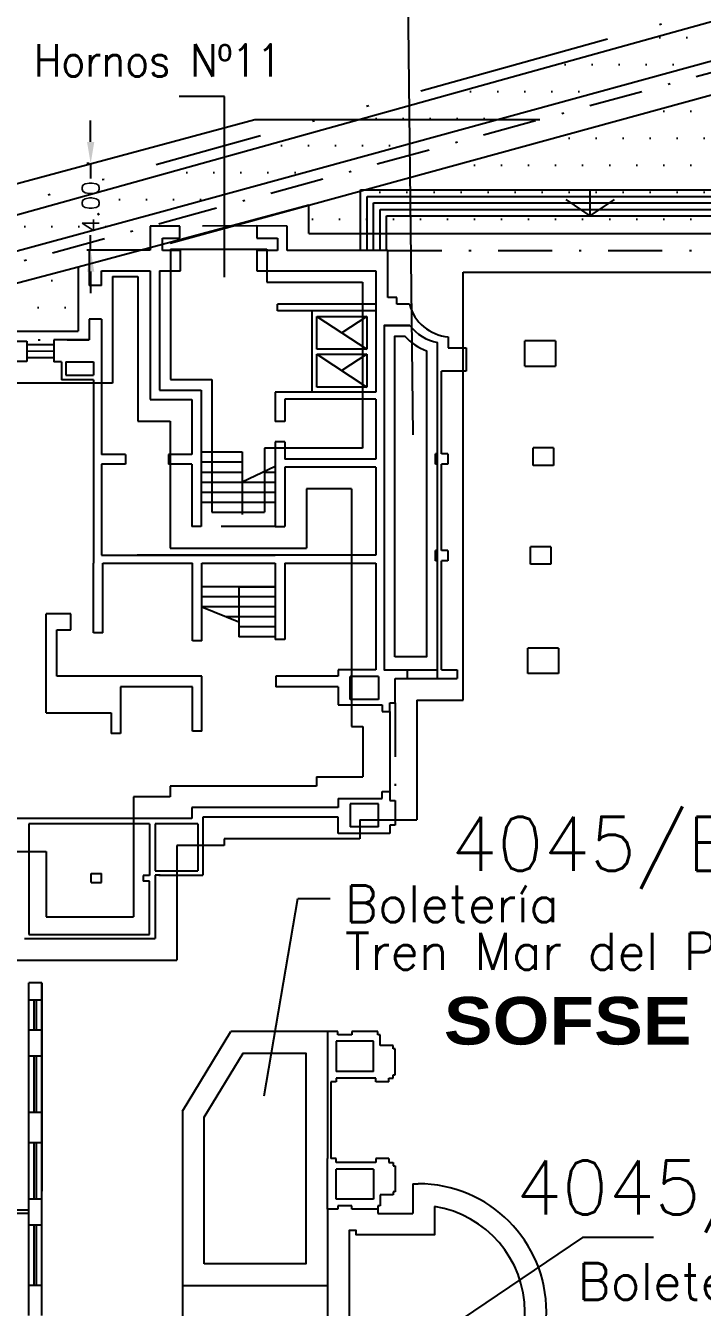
# Model space of a CAD drawing. Header units: metres. Extents: x -2640 to -492, y 2614 to 2999.
# Drawn here: x -2184.6 to -2153.3, y 2809.7 to 2869 of the extents above; entities that cross this region are included whole.
import ezdxf

# ---------------------------------------------------------------- set-up
doc = ezdxf.new("R2010")
doc.units = ezdxf.units.M
doc.header["$LTSCALE"] = 10
doc.header["$MEASUREMENT"] = 0
doc.linetypes.add('DASHDOT2', pattern=[0.5, 0.25, -0.125, 0, -0.125])
doc.linetypes.add('DIVIDE', pattern=[1.25, 0.5, -0.25, 0, -0.25, 0, -0.25])
doc.layers.get('0').update_dxf_attribs({"linetype": 'CONTINUOUS'})
doc.layers.get('DEFPOINTS').update_dxf_attribs({"linetype": 'CONTINUOUS'})
for name, color, linetype in [('ADIF', 150, 'CONTINUOUS'), ('CALLES', 2, 'CONTINUOUS'), ('CARPINTERIA', 2, 'CONTINUOUS'), ('COTAS', 2, 'CONTINUOUS'), ('EDIFICIOS', 4, 'CONTINUOUS'), ('ESCALERA', 4, 'CONTINUOUS'), ('HABILITA', 181, 'CONTINUOUS'), ('LIMITE', 2, 'DASHDOT2'), ('LINE_02', 2, 'CONTINUOUS'), ('MUROS-NUEVOS', 3, 'CONTINUOUS'), ('PERMUTA', 130, 'CONTINUOUS'), ('TEXT-03', 3, 'CONTINUOUS'), ('Titulo (Solo límites)', 102, 'DIVIDE'), ('TMR', 220, 'CONTINUOUS'), ('VISTA', 2, 'CONTINUOUS')]:
    doc.layers.add(name, color=color, linetype=linetype)
doc.styles.add('ROMANS', font='romans.shx')
doc.styles.add('SANSSERIFBOLD', font='sasb____.pfb', dxfattribs={"width": 0.8, "height": 8})
doc.dimstyles.new('CHICAS', dxfattribs={"dimtxt": 0.8, "dimasz": 1, "dimexe": 0.18, "dimexo": 0.0625, "dimgap": 0.09, "dimtad": 0, "dimzin": 0, "dimdsep": 46, "dimtxsty": 'ROMANS', "dimcen": 0.09, "dimclrd": 1, "dimclre": 1, "dimclrt": 7, "dimadec": 0, "dimazin": 0, "dimtfac": 1, "dimtmove": 2, "dimatfit": 3, "dimfxl": 0, "dimtolj": 1, "dimtzin": 0, "dimarcsym": 0})
pattern_1 = [(0, (-2264.68, 1649.6632), (0.625, 1.25), [0, -1.25])]

# ---------------------------------------------------------------- blocks, each defined once
blk = doc.blocks.new('*D11')
at = {"layer": 'COTAS', "color": 1, "lineweight": -2}
for p, q in [((-2181.632, 2863.577), (-2181.632, 2864.577)), ((-2181.694, 2862.577), (-2181.812, 2862.577)), ((-2181.632, 2862.577), (-2181.632, 2861.886)), ((-2181.632, 2858.577), (-2181.632, 2859.268)), ((-2181.694, 2858.577), (-2181.812, 2858.577)), ((-2181.632, 2857.577), (-2181.632, 2856.577))]:
    blk.add_line(p, q, dxfattribs=at)
at = {"layer": 'COTAS', "color": 1}
for points in [[(-2181.799, 2863.577), (-2181.465, 2863.577), (-2181.632, 2862.577)], [(-2181.799, 2857.577), (-2181.465, 2857.577), (-2181.632, 2858.577)]]:
    blk.add_solid(points, dxfattribs=at)
at = {"layer": 'DEFPOINTS', "color": 0}
for p in [(-2181.632, 2862.577), (-2181.632, 2862.577), (-2181.632, 2858.577)]:
    blk.add_point(p, dxfattribs=at)
at = {"layer": 'COTAS', "color": 7, "insert": (-2181.632, 2860.577), "char_height": 0.8, "attachment_point": 5, "rotation": 90, "style": 'ROMANS'}
blk.add_mtext('\\A1;4.00', dxfattribs=at)

msp = doc.modelspace()

# ---------------------------------------------------------------- hatches: boundary and pattern name
at = {"layer": 'HABILITA'}
h = msp.add_hatch(dxfattribs=at)
h.set_pattern_fill('DOTS', color=256, scale=20, style=0)
h.set_pattern_definition([(0, (-2646.3747, 0), (0.625, 1.25), [0, -1.25])])
h.paths.add_polyline_path([(-2136.415, 2870.289), (-2171.544, 2860.655), (-2171.544, 2859.341), (-2139.767, 2859.341), (-2139.767, 2860.596), (-2131.43, 2860.692), (-2131.43, 2859.341), (-2128.61, 2859.341), (-2128.61, 2854.604), (-2102.931, 2854.619), (-2102.931, 2879.472)])
h = msp.add_hatch(dxfattribs=at)
h.set_pattern_fill('DOTS', color=256, scale=20, style=0)
h.set_pattern_definition(pattern_1)
h.paths.add_polyline_path([(-2182.202, 2854.825), (-2182.202, 2857.785), (-2191.834, 2855.245), (-2191.754, 2854.827)])
h.paths.add_polyline_path([(-2202.402, 2852.459), (-2202.402, 2845.773), (-2201.984, 2845.773, -0.369892), (-2194.568, 2853.577, -0.012019), (-2194.145, 2853.611), (-2194.145, 2854.158), (-2193.417, 2854.158), (-2193.417, 2854.828)])
h.paths.add_polyline_path([(-2191.754, 2854.827), (-2191.834, 2855.245), (-2193.417, 2854.828)])
at = {"layer": 'PERMUTA'}
h = msp.add_hatch(dxfattribs=at)
h.set_pattern_fill('DOTS', color=256, scale=20, style=0)
h.set_pattern_definition(pattern_1)
edge = h.paths.add_edge_path()
edge.add_line((-2178.345, 2860.345), (-2202.564, 2853.752))
edge.add_line((-2202.564, 2853.752), (-2202.564, 2855.336))
edge.add_line((-2202.564, 2855.336), (-2162.408, 2866.52))
edge.add_line((-2162.408, 2866.52), (-2145.029, 2871.36))
edge.add_line((-2145.029, 2871.36), (-2132.235, 2874.923))
edge.add_line((-2132.235, 2874.923), (-2103.963, 2882.797))
edge.add_line((-2103.963, 2882.797), (-2103.959, 2883.537))
edge.add_line((-2103.959, 2883.537), (-2091.28, 2887.068))
edge.add_line((-2091.28, 2887.068), (-2091.287, 2884.253))
edge.add_line((-2091.287, 2884.253), (-2101.63, 2881.385))
edge.add_line((-2101.63, 2881.385), (-2136.812, 2871.736))
edge.add_line((-2136.812, 2871.736), (-2178.346, 2860.345))

# ---------------------------------------------------------------- linework, layer by layer
msp.add_lwpolyline([(-2166.866, 2855.093), (-2168.062, 2855.093), (-2168.062, 2839.156), (-2165.591, 2839.156), (-2165.591, 2854.292)])
at = {"layer": 'ADIF'}
for p, q in [((-2177.945, 2858.62), (-2173.486, 2858.62)), ((-2177.945, 2858.62), (-2177.945, 2852.591)), ((-2173.486, 2858.62), (-2173.486, 2857.097)), ((-2164.405, 2857.558), (-2146.867, 2857.558)), ((-2164.405, 2837.75), (-2164.405, 2857.558)), ((-2173.486, 2857.097), (-2169.062, 2857.097)), ((-2169.062, 2857.097), (-2169.062, 2849.402)), ((-2177.945, 2852.591), (-2176.02, 2852.591)), ((-2176.02, 2852.591), (-2176.02, 2846.444)), ((-2173.591, 2849.402), (-2173.591, 2846.444)), ((-2169.062, 2849.402), (-2173.591, 2849.402)), ((-2176.02, 2846.444), (-2173.591, 2846.444)), ((-2166.543, 2837.75), (-2166.543, 2832.205)), ((-2166.543, 2837.75), (-2164.405, 2837.75)), ((-2169.185, 2832.205), (-2169.185, 2831.34)), ((-2169.185, 2832.205), (-2166.543, 2832.205)), ((-2175.449, 2831.34), (-2175.449, 2831.029)), ((-2169.185, 2831.34), (-2175.449, 2831.34)), ((-2177.643, 2831.029), (-2177.643, 2825.724)), ((-2175.449, 2831.029), (-2177.643, 2831.029)), ((-2185.696, 2825.724), (-2177.643, 2825.724))]:
    msp.add_line(p, q, dxfattribs=at)
at = {"layer": 'CALLES'}
for p, q in [((-2203.064, 2856.805), (-2174.036, 2864.623)), ((-2174.036, 2864.623), (-2160.855, 2864.623))]:
    msp.add_line(p, q, dxfattribs=at)
at = {"layer": 'CARPINTERIA'}
for p, q in [((-2184.242, 2822.474), (-2184.242, 2823.874)), ((-2184.142, 2822.474), (-2184.142, 2823.874))]:
    msp.add_line(p, q, dxfattribs=at)
at = {"layer": 'EDIFICIOS'}
for p, q in [((-2177.511, 2859.681), (-2178.881, 2859.681)), ((-2178.881, 2859.681), (-2178.881, 2858.577)), ((-2177.511, 2859.121), (-2177.511, 2859.681)), ((-2173.951, 2859.69), (-2173.951, 2859.12)), ((-2172.544, 2859.681), (-2173.951, 2859.69)), ((-2172.544, 2858.558), (-2172.544, 2859.681)), ((-2178.308, 2858.558), (-2178.308, 2859.121)), ((-2178.308, 2859.121), (-2177.511, 2859.121)), ((-2173.951, 2859.12), (-2172.986, 2859.12)), ((-2172.986, 2859.12), (-2172.986, 2858.558)), ((-2181.702, 2858.577), (-2181.702, 2856.938)), ((-2178.881, 2858.577), (-2181.702, 2858.577)), ((-2177.473, 2858.558), (-2178.308, 2858.558)), ((-2177.473, 2857.62), (-2177.473, 2858.558)), ((-2173.951, 2858.558), (-2173.951, 2857.62)), ((-2172.986, 2858.558), (-2173.951, 2858.558)), ((-2167.888, 2858.558), (-2172.544, 2858.558)), ((-2167.888, 2856.377), (-2167.888, 2858.558)), ((-2181.124, 2857.62), (-2178.881, 2857.62)), ((-2181.124, 2856.938), (-2181.124, 2857.62)), ((-2178.881, 2857.62), (-2178.881, 2851.655)), ((-2178.445, 2857.62), (-2177.473, 2857.62)), ((-2178.445, 2857.62), (-2178.445, 2852.091)), ((-2173.951, 2857.62), (-2168.435, 2857.62)), ((-2168.435, 2857.62), (-2168.435, 2855.093)), ((-2181.124, 2856.938), (-2181.702, 2856.938)), ((-2167.471, 2856.377), (-2167.888, 2856.377)), ((-2167.471, 2856.069), (-2167.471, 2856.377)), ((-2172.986, 2855.761), (-2172.986, 2856.073)), ((-2168.435, 2856.073), (-2172.986, 2856.073)), ((-2168.435, 2855.761), (-2172.986, 2855.761)), ((-2168.435, 2855.735), (-2168.435, 2851.994)), ((-2166.887, 2856.069), (-2167.471, 2856.069)), ((-2181.702, 2855.372), (-2181.702, 2854.422)), ((-2181.124, 2855.372), (-2181.702, 2855.372)), ((-2181.124, 2855.372), (-2181.124, 2849.109)), ((-2168.062, 2855.093), (-2166.866, 2855.093)), ((-2168.062, 2855.093), (-2168.062, 2839.156)), ((-2165.088, 2854.554), (-2165.088, 2854.055)), ((-2185.369, 2854.36), (-2184.582, 2854.36)), ((-2184.582, 2854.36), (-2184.582, 2853.418)), ((-2181.702, 2854.422), (-2183.328, 2854.422)), ((-2183.328, 2854.422), (-2183.328, 2853.409)), ((-2165.591, 2849.153), (-2165.591, 2854.292)), ((-2165.088, 2854.055), (-2164.266, 2854.055)), ((-2164.266, 2854.055), (-2164.266, 2852.977)), ((-2160.131, 2854.377), (-2161.55, 2854.377)), ((-2161.55, 2853.21), (-2161.55, 2854.377)), ((-2160.131, 2854.377), (-2160.131, 2853.21)), ((-2184.582, 2853.418), (-2185.369, 2853.418)), ((-2182.976, 2853.409), (-2183.328, 2853.409)), ((-2182.976, 2853.409), (-2182.975, 2852.567)), ((-2182.78, 2853.409), (-2182.779, 2852.786)), ((-2182.78, 2853.409), (-2181.498, 2853.409)), ((-2181.498, 2853.409), (-2181.498, 2852.786)), ((-2182.779, 2852.786), (-2181.498, 2852.786)), ((-2165.405, 2849.153), (-2165.405, 2852.977)), ((-2164.266, 2852.977), (-2165.405, 2852.977)), ((-2161.55, 2853.21), (-2160.131, 2853.21)), ((-2181.498, 2852.567), (-2182.975, 2852.567)), ((-2181.498, 2852.567), (-2181.498, 2844.09)), ((-2178.881, 2851.655), (-2176.956, 2851.655)), ((-2178.445, 2852.091), (-2176.52, 2852.091)), ((-2176.956, 2851.655), (-2176.956, 2849.109)), ((-2176.52, 2852.091), (-2176.52, 2845.785)), ((-2168.435, 2851.994), (-2173.091, 2851.994)), ((-2173.091, 2851.994), (-2173.091, 2850.637)), ((-2168.435, 2851.683), (-2172.655, 2851.683)), ((-2172.655, 2851.683), (-2172.655, 2850.637)), ((-2168.435, 2851.683), (-2168.435, 2848.902)), ((-2172.655, 2850.637), (-2173.091, 2850.637)), ((-2174.618, 2849.235), (-2174.618, 2846.339)), ((-2173.091, 2849.703), (-2173.091, 2845.785)), ((-2172.655, 2849.703), (-2173.091, 2849.703)), ((-2172.655, 2849.703), (-2172.655, 2848.902)), ((-2165.591, 2849.153), (-2165.68, 2849.153)), ((-2165.68, 2848.676), (-2165.68, 2849.153)), ((-2165.115, 2849.153), (-2165.405, 2849.153)), ((-2165.115, 2849.153), (-2165.115, 2848.676)), ((-2160.217, 2849.422), (-2161.17, 2849.422)), ((-2161.17, 2848.615), (-2161.17, 2849.422)), ((-2160.217, 2849.422), (-2160.217, 2848.615)), ((-2180.024, 2849.109), (-2181.124, 2849.109)), ((-2180.024, 2848.673), (-2181.124, 2848.673)), ((-2181.124, 2848.673), (-2181.124, 2844.464)), ((-2180.024, 2849.109), (-2180.024, 2848.673)), ((-2178.032, 2849.109), (-2178.032, 2848.673)), ((-2176.956, 2849.109), (-2178.032, 2849.109)), ((-2176.956, 2848.673), (-2178.032, 2848.673)), ((-2176.956, 2848.673), (-2176.956, 2845.785)), ((-2168.435, 2848.902), (-2172.655, 2848.902)), ((-2165.591, 2848.676), (-2165.68, 2848.676)), ((-2165.591, 2844.667), (-2165.591, 2848.676)), ((-2165.405, 2844.667), (-2165.405, 2848.676)), ((-2165.115, 2848.676), (-2165.405, 2848.676)), ((-2160.217, 2848.615), (-2161.17, 2848.615)), ((-2172.655, 2848.528), (-2172.655, 2845.785)), ((-2168.435, 2848.528), (-2172.655, 2848.528)), ((-2168.435, 2848.528), (-2168.435, 2844.464)), ((-2176.52, 2845.785), (-2176.956, 2845.785)), ((-2173.091, 2845.785), (-2172.655, 2845.785)), ((-2181.124, 2844.464), (-2173.091, 2844.464)), ((-2168.435, 2844.464), (-2179.484, 2844.464)), ((-2168.435, 2844.464), (-2172.655, 2844.464)), ((-2165.591, 2844.667), (-2165.68, 2844.667)), ((-2165.68, 2844.19), (-2165.68, 2844.667)), ((-2165.115, 2844.667), (-2165.405, 2844.667)), ((-2165.115, 2844.667), (-2165.115, 2844.19)), ((-2160.342, 2844.841), (-2161.283, 2844.841)), ((-2161.283, 2844.045), (-2161.283, 2844.841)), ((-2160.342, 2844.841), (-2160.342, 2844.045)), ((-2181.498, 2840.866), (-2181.498, 2844.09)), ((-2181.062, 2840.866), (-2181.062, 2844.09)), ((-2181.062, 2844.09), (-2176.924, 2844.09)), ((-2176.924, 2840.492), (-2176.924, 2844.09)), ((-2176.488, 2840.492), (-2176.488, 2844.09)), ((-2176.488, 2844.09), (-2173.091, 2844.09)), ((-2173.091, 2844.09), (-2173.091, 2840.556)), ((-2172.655, 2844.09), (-2168.435, 2844.09)), ((-2172.655, 2844.09), (-2172.655, 2840.556)), ((-2168.435, 2844.09), (-2168.435, 2839.156)), ((-2165.591, 2844.19), (-2165.68, 2844.19)), ((-2165.591, 2838.75), (-2165.591, 2844.19)), ((-2165.405, 2839.156), (-2165.405, 2844.19)), ((-2165.115, 2844.19), (-2165.405, 2844.19)), ((-2160.342, 2844.045), (-2161.283, 2844.045)), ((-2183.687, 2837.158), (-2183.687, 2841.749)), ((-2182.545, 2841.749), (-2183.687, 2841.749)), ((-2182.545, 2841.003), (-2182.545, 2841.749)), ((-2183.189, 2841.003), (-2182.545, 2841.003)), ((-2183.189, 2838.866), (-2183.189, 2841.003)), ((-2181.062, 2840.866), (-2181.498, 2840.866)), ((-2176.488, 2840.492), (-2176.924, 2840.492)), ((-2172.655, 2840.556), (-2173.091, 2840.556)), ((-2161.405, 2838.989), (-2161.405, 2840.152)), ((-2159.987, 2840.152), (-2161.405, 2840.152)), ((-2159.987, 2840.152), (-2159.987, 2838.989)), ((-2170.185, 2839.156), (-2170.185, 2838.859)), ((-2168.435, 2839.156), (-2170.185, 2839.156)), ((-2168.062, 2839.156), (-2166.988, 2839.156)), ((-2166.988, 2839.156), (-2166.988, 2838.75)), ((-2165.405, 2839.156), (-2164.682, 2839.156)), ((-2164.682, 2839.156), (-2164.682, 2838.75)), ((-2176.489, 2838.866), (-2183.189, 2838.866)), ((-2176.489, 2836.314), (-2176.489, 2838.866)), ((-2173.069, 2838.859), (-2173.069, 2838.361)), ((-2170.185, 2838.859), (-2173.069, 2838.859)), ((-2168.322, 2838.842), (-2169.633, 2838.842)), ((-2169.633, 2837.785), (-2169.633, 2838.842)), ((-2168.322, 2838.842), (-2168.322, 2837.785)), ((-2167.543, 2838.75), (-2166.988, 2838.75)), ((-2167.543, 2837.633), (-2167.543, 2838.75)), ((-2165.591, 2838.75), (-2164.682, 2838.75)), ((-2159.987, 2838.989), (-2161.405, 2838.989)), ((-2180.244, 2838.368), (-2180.244, 2836.204)), ((-2176.925, 2838.368), (-2180.244, 2838.368)), ((-2176.925, 2836.314), (-2176.925, 2838.368)), ((-2170.185, 2838.361), (-2173.069, 2838.361)), ((-2170.185, 2838.361), (-2170.185, 2837.531)), ((-2170.185, 2837.531), (-2168.151, 2837.531)), ((-2168.322, 2837.785), (-2169.633, 2837.785)), ((-2168.151, 2837.531), (-2168.151, 2837.218)), ((-2167.794, 2837.218), (-2167.794, 2837.633)), ((-2167.794, 2837.633), (-2167.543, 2837.633)), ((-2183.687, 2837.158), (-2180.68, 2837.158)), ((-2180.68, 2837.158), (-2180.68, 2836.204)), ((-2168.151, 2837.218), (-2167.794, 2837.218)), ((-2180.244, 2836.204), (-2180.68, 2836.204)), ((-2176.489, 2836.314), (-2176.925, 2836.314)), ((-2170.185, 2833.205), (-2170.185, 2832.776)), ((-2170.185, 2833.205), (-2168.151, 2833.205)), ((-2168.151, 2833.205), (-2168.151, 2833.517)), ((-2168.151, 2833.517), (-2167.794, 2833.517)), ((-2167.794, 2833.517), (-2167.794, 2833.103)), ((-2176.947, 2832.776), (-2176.947, 2832.274)), ((-2170.185, 2832.776), (-2176.947, 2832.776)), ((-2168.322, 2832.95), (-2169.633, 2832.95)), ((-2169.633, 2832.95), (-2169.633, 2831.894)), ((-2168.322, 2831.894), (-2168.322, 2832.95)), ((-2167.794, 2833.103), (-2167.543, 2833.103)), ((-2167.543, 2833.103), (-2167.543, 2831.97)), ((-2178.912, 2832.274), (-2185.23, 2832.274)), ((-2184.495, 2832.031), (-2184.495, 2826.9)), ((-2178.912, 2832.031), (-2184.495, 2832.031)), ((-2176.947, 2832.274), (-2178.912, 2832.274)), ((-2178.912, 2832.031), (-2178.912, 2829.635)), ((-2178.643, 2832.029), (-2178.643, 2829.858)), ((-2176.677, 2832.029), (-2178.643, 2832.029)), ((-2176.677, 2832.029), (-2176.677, 2829.858)), ((-2176.449, 2832.34), (-2176.449, 2831.838)), ((-2170.185, 2832.34), (-2176.449, 2832.34)), ((-2170.185, 2831.579), (-2170.185, 2832.34)), ((-2167.795, 2831.97), (-2167.795, 2831.579)), ((-2167.543, 2831.97), (-2167.795, 2831.97)), ((-2176.449, 2831.838), (-2176.449, 2829.651)), ((-2167.795, 2831.579), (-2170.185, 2831.579)), ((-2168.322, 2831.894), (-2169.633, 2831.894)), ((-2181.613, 2829.312), (-2181.613, 2829.725)), ((-2181.613, 2829.725), (-2181.136, 2829.725)), ((-2181.136, 2829.312), (-2181.136, 2829.725)), ((-2179.204, 2829.635), (-2179.204, 2829.375)), ((-2178.912, 2829.635), (-2179.204, 2829.635)), ((-2178.912, 2829.651), (-2178.912, 2829.635)), ((-2178.643, 2829.858), (-2176.677, 2829.858)), ((-2178.643, 2829.651), (-2178.643, 2826.724)), ((-2178.414, 2829.651), (-2178.643, 2829.651)), ((-2178.482, 2829.651), (-2176.449, 2829.651)), ((-2181.613, 2829.312), (-2181.136, 2829.312)), ((-2178.912, 2829.375), (-2179.204, 2829.375)), ((-2178.912, 2826.9), (-2178.912, 2829.375)), ((-2184.696, 2826.724), (-2178.643, 2826.724)), ((-2184.495, 2826.9), (-2178.912, 2826.9)), ((-2184.492, 2823.874), (-2184.492, 2824.674)), ((-2183.892, 2824.674), (-2184.492, 2824.674)), ((-2183.892, 2824.674), (-2183.892, 2815.025)), ((-2183.892, 2823.874), (-2183.892, 2824.674)), ((-2183.892, 2823.874), (-2184.492, 2823.874)), ((-2183.892, 2822.474), (-2184.492, 2822.474)), ((-2184.492, 2821.274), (-2184.492, 2822.474)), ((-2183.892, 2821.274), (-2183.892, 2822.474)), ((-2177.383, 2818.734), (-2175.143, 2822.414)), ((-2170.673, 2822.414), (-2175.143, 2822.414)), ((-2170.193, 2822.414), (-2170.673, 2822.414)), ((-2170.673, 2822.414), (-2170.673, 2820.084)), ((-2168.543, 2821.964), (-2170.273, 2821.964)), ((-2170.273, 2821.964), (-2170.273, 2820.564)), ((-2170.193, 2822.264), (-2170.193, 2822.414)), ((-2169.543, 2822.264), (-2170.193, 2822.264)), ((-2168.343, 2822.414), (-2169.543, 2822.414)), ((-2169.543, 2822.414), (-2169.543, 2822.264)), ((-2168.543, 2820.564), (-2168.543, 2821.964)), ((-2168.343, 2822.264), (-2168.343, 2822.414)), ((-2168.243, 2822.264), (-2168.343, 2822.264)), ((-2168.243, 2821.764), (-2168.243, 2822.264)), ((-2183.892, 2821.274), (-2184.492, 2821.274)), ((-2167.643, 2821.764), (-2168.243, 2821.764)), ((-2167.643, 2821.614), (-2167.643, 2821.764)), ((-2167.543, 2821.614), (-2167.643, 2821.614)), ((-2167.543, 2820.414), (-2167.543, 2821.614)), ((-2170.673, 2820.084), (-2170.673, 2816.534)), ((-2170.273, 2820.084), (-2170.523, 2820.084)), ((-2170.273, 2820.084), (-2170.523, 2820.084)), ((-2170.523, 2820.084), (-2170.523, 2816.534)), ((-2168.543, 2820.564), (-2170.273, 2820.564)), ((-2168.443, 2820.264), (-2170.273, 2820.264)), ((-2170.273, 2820.264), (-2170.273, 2820.084)), ((-2168.443, 2820.084), (-2168.443, 2820.264)), ((-2167.843, 2820.084), (-2168.443, 2820.084)), ((-2167.843, 2820.084), (-2168.443, 2820.084)), ((-2167.843, 2820.084), (-2168.443, 2820.084)), ((-2167.843, 2820.084), (-2168.443, 2820.084)), ((-2167.843, 2820.084), (-2167.843, 2820.264)), ((-2167.843, 2820.264), (-2167.643, 2820.264)), ((-2167.643, 2820.264), (-2167.643, 2820.414)), ((-2167.643, 2820.414), (-2167.543, 2820.414)), ((-2183.892, 2818.664), (-2184.492, 2818.664)), ((-2184.492, 2817.274), (-2184.492, 2818.664)), ((-2183.892, 2817.274), (-2183.892, 2818.624)), ((-2177.383, 2818.734), (-2177.383, 2810.664)), ((-2183.892, 2817.274), (-2184.492, 2817.274)), ((-2170.673, 2814.204), (-2170.673, 2816.534)), ((-2170.273, 2816.534), (-2170.523, 2816.534)), ((-2170.273, 2816.354), (-2170.273, 2816.534)), ((-2167.843, 2816.534), (-2168.443, 2816.534)), ((-2167.843, 2816.534), (-2168.443, 2816.534)), ((-2168.443, 2816.534), (-2168.443, 2816.354)), ((-2167.843, 2816.534), (-2167.843, 2816.354)), ((-2168.443, 2816.354), (-2170.273, 2816.354)), ((-2168.543, 2816.054), (-2170.273, 2816.054)), ((-2170.273, 2814.654), (-2170.273, 2816.054)), ((-2168.543, 2816.054), (-2168.543, 2814.654)), ((-2167.843, 2816.354), (-2167.643, 2816.354)), ((-2167.643, 2816.354), (-2167.643, 2816.204)), ((-2167.643, 2816.204), (-2167.543, 2816.204)), ((-2167.543, 2816.204), (-2167.543, 2815.004)), ((-2166.723, 2815.374), (-2166.723, 2814.004)), ((-2166.723, 2815.374), (-2166.483, 2815.374)), ((-2167.643, 2814.854), (-2168.243, 2814.854)), ((-2168.243, 2814.854), (-2168.243, 2814.354)), ((-2167.543, 2815.004), (-2167.643, 2815.004)), ((-2167.643, 2815.004), (-2167.643, 2814.854)), ((-2184.492, 2814.674), (-2183.892, 2814.674)), ((-2184.492, 2813.474), (-2184.492, 2814.674)), ((-2183.892, 2813.474), (-2183.892, 2814.674)), ((-2170.193, 2814.204), (-2170.673, 2814.204)), ((-2170.673, 2814.204), (-2170.673, 2804.674)), ((-2168.543, 2814.654), (-2170.273, 2814.654)), ((-2169.543, 2814.354), (-2170.193, 2814.354)), ((-2170.193, 2814.354), (-2170.193, 2814.204)), ((-2169.543, 2814.204), (-2169.543, 2814.354)), ((-2168.343, 2814.204), (-2169.543, 2814.204)), ((-2168.243, 2814.354), (-2168.343, 2814.354)), ((-2168.343, 2814.354), (-2168.343, 2814.204)), ((-2168.343, 2814.204), (-2168.343, 2814.004)), ((-2168.343, 2814.004), (-2166.723, 2814.004)), ((-2184.492, 2813.474), (-2183.892, 2813.474)), ((-2184.492, 2810.674), (-2183.892, 2810.674)), ((-2184.492, 2809.274), (-2184.492, 2810.674)), ((-2183.892, 2809.274), (-2183.892, 2810.674)), ((-2177.383, 2810.664), (-2177.383, 2810.664)), ((-2177.383, 2810.664), (-2170.673, 2810.664)), ((-2177.383, 2810.664), (-2177.383, 2799.664))]:
    msp.add_line(p, q, dxfattribs=at)
for centre, radius, start, end in [((-2164.888, 2856.617), 2.073, 195.32529, 264.47313), ((-2165.201, 2856.328), 2.073, 216.56351, 259.15159), ((-2166.483, 2809.439), 5.935, 270, 90)]:
    msp.add_arc(centre, radius, start, end, dxfattribs=at)
at = {"layer": 'ESCALERA', "color": 1}
for p, q in [((-2171.408, 2855.735), (-2171.408, 2851.994)), ((-2171.164, 2855.509), (-2168.85, 2853.99)), ((-2171.164, 2853.99), (-2171.164, 2855.509)), ((-2171.164, 2855.509), (-2168.85, 2855.509)), ((-2168.85, 2855.509), (-2170.007, 2854.75)), ((-2168.85, 2855.509), (-2168.85, 2853.99)), ((-2168.85, 2853.99), (-2171.164, 2853.99)), ((-2171.164, 2853.758), (-2168.85, 2853.758)), ((-2171.164, 2852.238), (-2171.164, 2853.758)), ((-2171.164, 2853.758), (-2168.85, 2852.238)), ((-2168.85, 2853.758), (-2170.007, 2852.998)), ((-2168.85, 2853.758), (-2168.85, 2852.238)), ((-2168.85, 2852.238), (-2171.164, 2852.238)), ((-2176.52, 2849.235), (-2174.618, 2849.235)), ((-2176.52, 2848.77), (-2174.618, 2848.77)), ((-2173.091, 2848.558), (-2174.618, 2847.84)), ((-2173.134, 2848.538), (-2173.091, 2848.538)), ((-2176.52, 2848.305), (-2174.618, 2848.305)), ((-2173.628, 2848.305), (-2173.091, 2848.305)), ((-2176.52, 2847.84), (-2173.091, 2847.84)), ((-2176.52, 2847.374), (-2173.091, 2847.374)), ((-2176.52, 2846.909), (-2173.091, 2846.909)), ((-2173.091, 2843), (-2176.488, 2843)), ((-2174.771, 2843), (-2174.771, 2840.674)), ((-2174.771, 2843), (-2173.091, 2843)), ((-2173.091, 2842.535), (-2176.488, 2842.535)), ((-2176.488, 2842.07), (-2174.771, 2841.367)), ((-2173.091, 2842.07), (-2176.488, 2842.07)), ((-2173.091, 2841.604), (-2175.351, 2841.604)), ((-2173.091, 2841.139), (-2174.783, 2841.139)), ((-2173.091, 2840.674), (-2174.783, 2840.674))]:
    msp.add_line(p, q, dxfattribs=at)
at = {"layer": 'HABILITA'}
for p, q in [((-2177.949, 2858.898), (-2136.415, 2870.289)), ((-2171.544, 2860.655), (-2182.202, 2857.785)), ((-2171.544, 2859.341), (-2171.544, 2860.655)), ((-2171.544, 2859.341), (-2139.767, 2859.341)), ((-2182.202, 2857.785), (-2202.402, 2852.459)), ((-2182.202, 2857.785), (-2182.202, 2854.825)), ((-2193.417, 2854.828), (-2182.202, 2854.825))]:
    msp.add_line(p, q, dxfattribs=at)
at = {"layer": 'LIMITE'}
for p, q in [((-2178.214, 2859.862), (-2136.679, 2871.253)), ((-2203.084, 2853.092), (-2178.214, 2859.862)), ((-2173.951, 2859.69), (-2177.511, 2859.681)), ((-2167.888, 2858.558), (-2138.767, 2858.558)), ((-2192.917, 2854.458), (-2181.702, 2854.422)), ((-2173.091, 2845.785), (-2176.52, 2845.785)), ((-2167.543, 2837.633), (-2167.543, 2833.103))]:
    msp.add_line(p, q, dxfattribs=at)
at = {"layer": 'LINE_02', "color": 1}
for p, q in [((-2169.144, 2858.558), (-2169.144, 2861.358)), ((-2169.144, 2861.358), (-2149.104, 2861.358)), ((-2168.844, 2858.558), (-2168.844, 2861.058)), ((-2168.844, 2861.058), (-2149.104, 2861.058)), ((-2158.524, 2860.158), (-2158.524, 2861.358)), ((-2168.544, 2858.558), (-2168.544, 2860.758)), ((-2168.544, 2860.758), (-2149.104, 2860.758)), ((-2168.244, 2858.558), (-2168.244, 2860.458)), ((-2168.244, 2860.458), (-2149.104, 2860.458)), ((-2167.944, 2858.558), (-2167.944, 2860.158)), ((-2167.944, 2860.158), (-2149.104, 2860.158))]:
    msp.add_line(p, q, dxfattribs=at)
at = {"layer": 'LINE_02', "color": 2}
for q in [(-2159.642, 2860.92), (-2157.407, 2860.92)]:
    msp.add_line((-2158.524, 2860.158), q, dxfattribs=at)
at = {"layer": 'LINE_02'}
for p, q in [((-2183.328, 2854.188), (-2184.582, 2854.196)), ((-2183.328, 2853.886), (-2184.582, 2853.895)), ((-2183.328, 2853.584), (-2184.582, 2853.593)), ((-2166.988, 2838.75), (-2165.591, 2838.75)), ((-2167.794, 2837.218), (-2167.794, 2833.517)), ((-2184.492, 2818.664), (-2184.492, 2821.274)), ((-2184.242, 2818.664), (-2184.242, 2821.274)), ((-2184.142, 2818.664), (-2184.142, 2821.274)), ((-2183.892, 2818.664), (-2183.892, 2821.274)), ((-2184.492, 2814.674), (-2184.492, 2817.274)), ((-2184.242, 2814.674), (-2184.242, 2817.274)), ((-2184.142, 2814.674), (-2184.142, 2817.274)), ((-2183.892, 2814.674), (-2183.892, 2817.274)), ((-2184.492, 2810.674), (-2184.492, 2813.474)), ((-2184.242, 2810.674), (-2184.242, 2813.474)), ((-2184.142, 2810.674), (-2184.142, 2813.474)), ((-2183.892, 2810.674), (-2183.892, 2813.474)), ((-2183.892, 2811.009), (-2183.892, 2813.219))]:
    msp.add_line(p, q, dxfattribs=at)
at = {"layer": 'MUROS-NUEVOS'}
for p, q in [((-2184.492, 2814.153), (-2189.342, 2814.153)), ((-2184.492, 2813.993), (-2189.342, 2813.993))]:
    msp.add_line(p, q, dxfattribs=at)
at = {"layer": 'PERMUTA'}
msp.add_lwpolyline([(-2178.345, 2860.345), (-2202.564, 2853.752), (-2202.564, 2855.336), (-2162.408, 2866.52), (-2145.029, 2871.36), (-2132.235, 2874.923), (-2103.963, 2882.797), (-2103.959, 2883.537), (-2091.28, 2887.068), (-2091.287, 2884.253), (-2101.63, 2881.385), (-2136.812, 2871.736), (-2178.346, 2860.345)], dxfattribs=at)
at = {"layer": 'TEXT-03', "color": 2}
for p, q in [((-2166.709, 2850.02), (-2167.014, 2875.709)), ((-2175.442, 2865.678), (-2177.533, 2865.678)), ((-2175.442, 2857.324), (-2175.442, 2865.678)), ((-2173.609, 2819.434), (-2172.047, 2828.573)), ((-2172.047, 2828.573), (-2170.559, 2828.573)), ((-2158.885, 2812.882), (-2164.488, 2809.087)), ((-2155.591, 2812.882), (-2158.885, 2812.882))]:
    msp.add_line(p, q, dxfattribs=at)
at = {"layer": 'Titulo (Solo límites)'}
for p, q in [((-2162.542, 2867.002), (-2145.163, 2871.842)), ((-2203.064, 2855.716), (-2162.542, 2867.002))]:
    msp.add_line(p, q, dxfattribs=at)
at = {"layer": 'TMR'}
for p, q in [((-2180.624, 2857.346), (-2180.624, 2852.413)), ((-2180.624, 2857.346), (-2179.445, 2857.346)), ((-2179.445, 2857.346), (-2179.445, 2850.655)), ((-2180.624, 2852.413), (-2189.37, 2852.413)), ((-2179.445, 2850.655), (-2177.956, 2850.655)), ((-2177.956, 2850.655), (-2177.956, 2844.785)), ((-2171.655, 2847.528), (-2171.655, 2844.785)), ((-2169.562, 2847.528), (-2171.655, 2847.528)), ((-2169.562, 2847.528), (-2169.562, 2836.531)), ((-2177.956, 2844.785), (-2171.655, 2844.785)), ((-2169.562, 2836.531), (-2169.043, 2836.531)), ((-2169.043, 2836.531), (-2169.043, 2834.205)), ((-2177.947, 2833.776), (-2177.947, 2833.274)), ((-2171.185, 2833.776), (-2177.947, 2833.776)), ((-2171.185, 2834.205), (-2171.185, 2833.776)), ((-2171.185, 2834.205), (-2169.043, 2834.205)), ((-2177.947, 2833.274), (-2179.643, 2833.274)), ((-2179.643, 2833.274), (-2179.643, 2827.724)), ((-2183.696, 2830.754), (-2183.696, 2827.724)), ((-2183.696, 2827.724), (-2179.643, 2827.724))]:
    msp.add_line(p, q, dxfattribs=at)
for points in [[(-2167.562, 2839.75), (-2167.562, 2854.593), (-2167.101, 2854.593, 0.119958), (-2166.091, 2853.914), (-2166.091, 2839.75)], [(-2165.723, 2814.315), (-2165.723, 2813.004), (-2169.343, 2813.004), (-2169.343, 2813.204), (-2169.673, 2813.204), (-2169.673, 2805.674), (-2169.343, 2805.674), (-2169.343, 2805.874), (-2165.723, 2805.874), (-2165.723, 2804.563, 0.856212)]]:
    msp.add_lwpolyline(points, format="xyb", close=True, dxfattribs=at)
msp.add_lwpolyline([(-2199.652, 2830.754), (-2183.696, 2830.754)], dxfattribs=at)
msp.add_lwpolyline([(-2176.383, 2811.664), (-2176.383, 2818.454), (-2174.581, 2821.414), (-2171.673, 2821.414), (-2171.673, 2811.664)], close=True, dxfattribs=at)
at = {"layer": 'VISTA'}
for p, q in [((-2184.492, 2822.474), (-2184.492, 2823.874)), ((-2183.892, 2822.474), (-2183.892, 2823.874))]:
    msp.add_line(p, q, dxfattribs=at)

# ---------------------------------------------------------------- texts
at = {"layer": 'TEXT-03', "color": 2, "style": 'ROMANS', "width": 0.9}
msp.add_text('Hornos Nº11', height=1.5, dxfattribs=at).set_placement((-2184.254, 2866.6))
at = {"layer": 'TEXT-03', "color": 4, "style": 'ROMANS'}
for p in [(-2164.972, 2829.856), (-2161.974, 2813.95)]:
    msp.add_text('4045/B', height=2.5, dxfattribs=at).set_placement(p)
at = {"layer": 'TEXT-03', "color": 2, "style": 'ROMANS'}
for s, p in [('Boletería', (-2169.872, 2827.476)), ('Tren Mar del Plata', (-2169.872, 2825.276)), ('Boletería', (-2159.11, 2810.002))]:
    msp.add_text(s, height=1.7, dxfattribs=at).set_placement(p)
at = {"layer": 'TMR', "style": 'SANSSERIFBOLD', "width": 1.1}
msp.add_text('SOFSE', height=2.2, dxfattribs=at).set_placement((-2165.294, 2821.816))

# ---------------------------------------------------------------- dimensions: what is measured, and where the dimension line sits
at = {"layer": 'COTAS'}
dim = msp.add_aligned_dim(p1=(-2181.632, 2858.577), p2=(-2181.632, 2862.577), distance=0, dimstyle='CHICAS', dxfattribs=at)
dim.commit()
dim.dimension.update_dxf_attribs({"geometry": '*D11', "text_midpoint": (-2181.632, 2860.577)})

doc.saveas('drawing.dxf')
